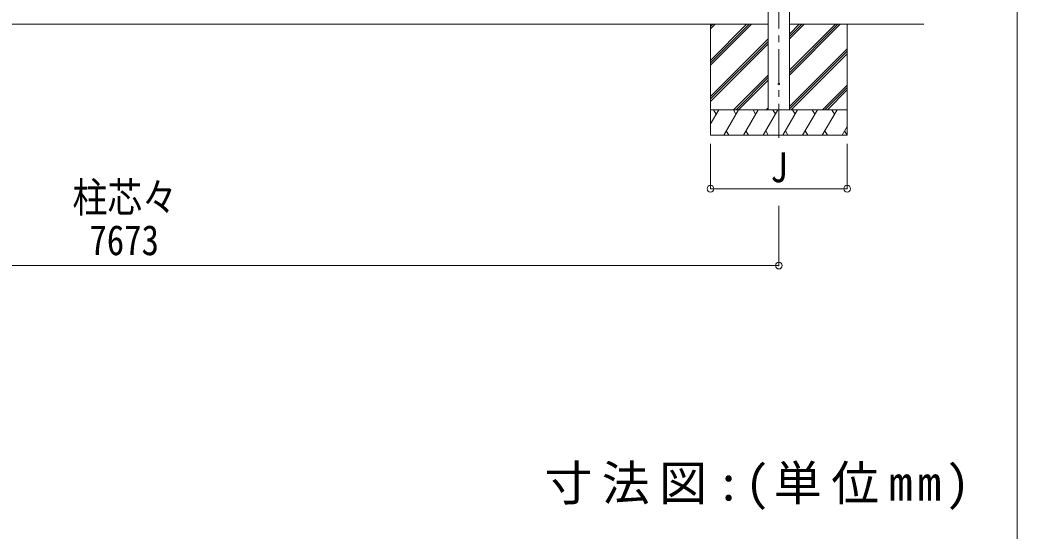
# Model space of a CAD drawing. Units: millimetres, scale not verified. Extents: x -11243 to 60313, y -7760 to 7760.
# Drawn here: x 4839 to 10677, y -186 to 2807 of the extents above; entities that cross this region are included whole.
import ezdxf
from ezdxf.enums import TextEntityAlignment as Align

# ---------------------------------------------------------------- set-up
doc = ezdxf.new("R2010")
doc.units = ezdxf.units.MM
doc.header["$LTSCALE"] = 40
doc.header["$PDMODE"] = 32
doc.header["$PDSIZE"] = 40
doc.linetypes.add('CHAIN1', pattern=[8, 5, -1, 1, -1])
for name, color, linetype, lineweight in [('0-0_0', 7, 'Continuous', 9), ('0-1_本体', 5, 'CHAIN1', 9), ('0-3_ELV2', 7, 'Continuous', 9), ('0-6_OTH_LINE', 7, 'Continuous', 9), ('F-0_240', 7, 'Continuous', 9)]:
    doc.layers.add(name, color=color, linetype=linetype, lineweight=lineweight)
doc.styles.add('ＭＳ ゴシック', font='')
doc.styles.get('ＭＳ ゴシック').set_extended_font_data('MS Gothic')

msp = doc.modelspace()

# ---------------------------------------------------------------- linework, layer by layer
at = {"layer": '0-0_0'}
for p, q in [((9219.92, 2781.4), (1671.92, 2781.4)), ((8882.42, 2781.4), (8882.42, 2131.4)), ((8882.42, 2570.17), (9093.65, 2781.4)), ((8882.42, 2556.03), (9107.79, 2781.4)), ((8882.42, 2541.89), (9121.93, 2781.4)), ((8882.42, 2754.02), (8909.8, 2781.4)), ((8882.42, 2768.16), (8895.66, 2781.4)), ((9344.92, 2483.89), (9642.43, 2781.4)), ((9344.92, 2512.17), (9614.15, 2781.4)), ((9344.92, 2498.03), (9628.29, 2781.4)), ((9344.92, 2696.02), (9430.3, 2781.4)), ((9344.92, 2710.16), (9416.16, 2781.4)), ((9344.92, 2724.3), (9402.01, 2781.4)), ((10131.2, 2781.4), (9344.92, 2781.4)), ((9682.42, 2781.4), (9682.42, 2131.4)), ((8882.42, 2358.04), (9219.92, 2695.54)), ((8882.42, 2343.9), (9219.92, 2681.39)), ((8882.42, 2329.75), (9219.92, 2667.25)), ((9344.92, 2300.04), (9682.42, 2637.54)), ((9344.92, 2285.9), (9682.42, 2623.4)), ((9354.56, 2281.4), (9682.42, 2609.25)), ((9017.91, 2281.4), (9219.92, 2483.41)), ((9032.05, 2281.4), (9219.92, 2469.26)), ((9046.19, 2281.4), (9219.92, 2455.12)), ((9538.41, 2281.4), (9682.42, 2425.41)), ((9552.55, 2281.4), (9682.42, 2411.26)), ((9566.69, 2281.4), (9682.42, 2397.12)), ((9682.42, 2281.4), (8882.42, 2281.4)), ((8882.42, 2197.57), (8930.82, 2281.4)), ((8915.81, 2255.42), (8900.81, 2281.4)), ((8959.68, 2131.4), (9046.29, 2281.4)), ((9031.28, 2255.42), (9016.28, 2281.4)), ((9075.15, 2131.4), (9161.75, 2281.4)), ((9146.75, 2255.42), (9131.75, 2281.4)), ((9190.62, 2131.4), (9277.23, 2281.4)), ((9208.32, 2281.4), (9219.92, 2292.99)), ((9262.22, 2255.42), (9247.22, 2281.4)), ((9306.09, 2131.4), (9392.7, 2281.4)), ((9377.69, 2255.42), (9362.69, 2281.4)), ((9421.56, 2131.4), (9508.17, 2281.4)), ((9478.16, 2281.4), (9493.17, 2255.42)), ((9537.03, 2131.4), (9623.64, 2281.4)), ((9608.64, 2255.42), (9593.63, 2281.4)), ((9652.5, 2131.4), (9682.42, 2183.21)), ((8882.42, 2131.4), (9682.42, 2131.4)), ((8974.68, 2157.38), (8989.68, 2131.4)), ((9090.15, 2157.38), (9105.15, 2131.4)), ((9205.62, 2157.38), (9220.62, 2131.4)), ((9321.09, 2157.38), (9336.09, 2131.4)), ((9436.56, 2157.38), (9451.56, 2131.4)), ((9552.03, 2157.38), (9567.03, 2131.4)), ((9667.5, 2157.38), (9682.42, 2131.55))]:
    msp.add_line(p, q, dxfattribs=at)
at = {"layer": '0-1_本体'}
msp.add_line((9282.42, 2115.88), (9282.42, 5105.43), dxfattribs=at)
at = {"layer": '0-3_ELV2', "color": 4}
for p, q in [((9219.92, 2281.4), (9219.92, 5136.4)), ((9344.92, 5136.4), (9344.92, 2281.4))]:
    msp.add_line(p, q, dxfattribs=at)
msp.add_circle((9282.42, 2431.4), 4.5, dxfattribs=at)
at = {"layer": '0-6_OTH_LINE', "color": 6}
for p, q in [((8882.42, 1818.62), (8882.42, 2080.4)), ((9682.42, 1818.62), (9682.42, 2080.4)), ((9682.42, 1818.62), (8882.42, 1818.62)), ((9282.42, 1368.62), (9282.42, 1718.62)), ((1609.42, 1368.62), (9282.42, 1368.62))]:
    msp.add_line(p, q, dxfattribs=at)
for p in [(8882.42, 1818.62), (9682.42, 1818.62), (9282.42, 1368.62)]:
    msp.add_point(p, dxfattribs=at)
at = {"layer": 'F-0_240', "color": 5}
msp.add_line((10677.26, 7760), (10677.26, -7760), dxfattribs=at)

# ---------------------------------------------------------------- texts
at = {"layer": '0-6_OTH_LINE', "style": 'ＭＳ ゴシック', "width": 0.85}
for s, p in [('J', (9232.42, 1803.5)), ('柱芯々', (5146.61, 1626.95)), ('7673', (5245.92, 1376.62))]:
    msp.add_text(s, height=176, dxfattribs=at).set_placement(p, align=Align.BOTTOM_LEFT)
at = {"layer": '0-6_OTH_LINE', "color": 2, "insert": (7910.27, -62.73), "char_height": 205.3, "attachment_point": 7, "style": 'ＭＳ ゴシック'}
msp.add_mtext('\\T1.2;寸法図:(単位mm)', dxfattribs=at)

doc.saveas('drawing.dxf')
